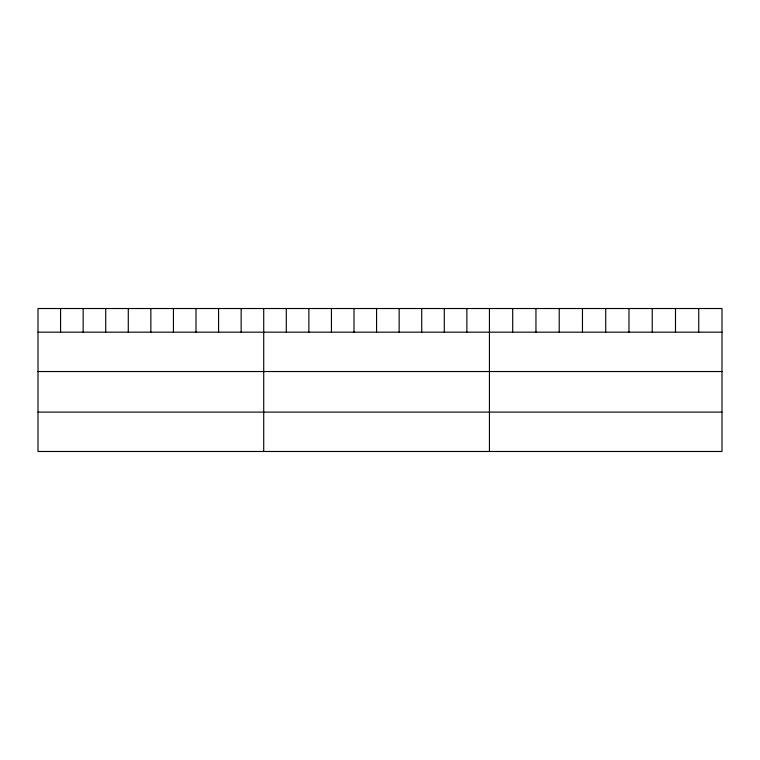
<?xml version="1.0" encoding="UTF-8"?>
<svg xmlns="http://www.w3.org/2000/svg" width="760" height="760" viewBox="0 0 760 760"><rect width="100%" height="100%" fill="white"/><g stroke="black" fill="none" stroke-linecap="round" stroke-linejoin="round"><path stroke-width="1.14" d="M722 332.167L722 451.478L38 451.478L38 308.522L722 308.522L722 332.167L38 332.167M38 371.535L722 371.535M38 412.101L722 412.101M698.744 308.522L698.744 332.167M675.488 308.522L675.488 332.167M652.232 308.522L652.232 332.167M628.976 308.522L628.976 332.167M605.72 308.522L605.72 332.167M582.464 308.522L582.464 332.167M559.208 308.522L559.208 332.167M535.952 308.522L535.952 332.167M512.696 308.522L512.696 332.167M489.44 308.522L489.44 451.478M466.868 308.522L466.868 332.167M444.296 308.522L444.296 332.167M421.724 308.522L421.724 332.167M399.152 308.522L399.152 332.167M376.58 308.522L376.58 332.167M354.008 308.522L354.008 332.167M331.436 308.522L331.436 332.167M308.864 308.522L308.864 332.167M286.292 308.522L286.292 332.167M263.72 308.522L263.72 451.478M241.148 308.522L241.148 332.167M218.576 308.522L218.576 332.167M196.004 308.522L196.004 332.167M173.432 308.522L173.432 332.167M150.86 308.522L150.86 332.167M128.288 308.522L128.288 332.167M105.716 308.522L105.716 332.167M83.144 308.522L83.144 332.167M60.572 308.522L60.572 332.167"/></g></svg>
